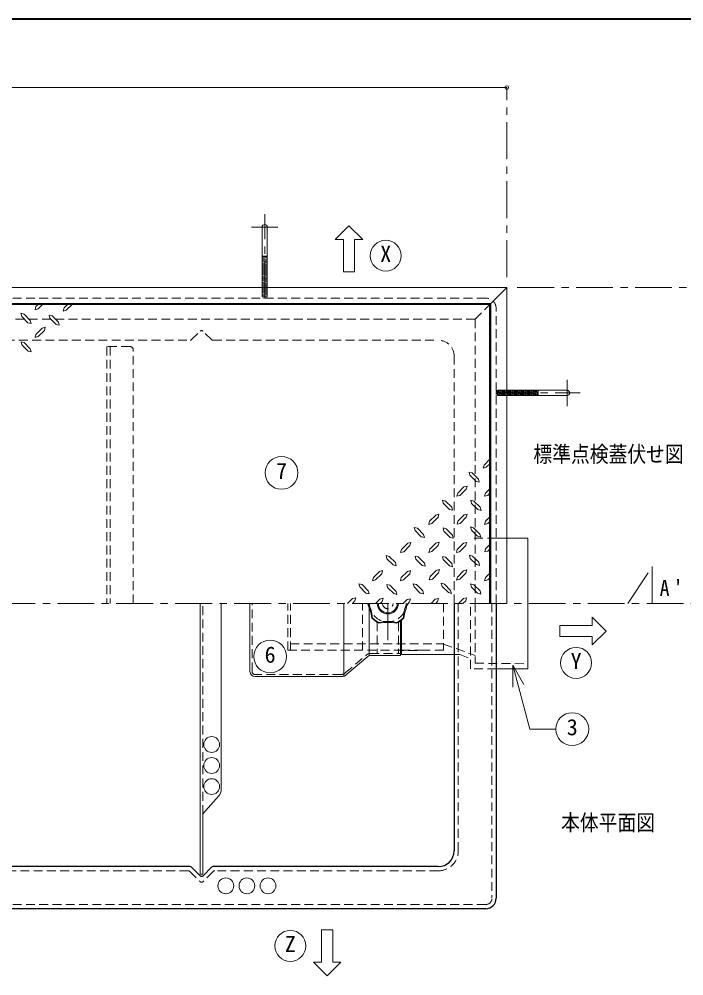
# Model space of a CAD drawing. Units: millimetres at full size, sheet at 1:7; details may follow other scales. Extents: x -1486 to 1349, y -951 to 1016.
# Drawn here: x -229 to 402, y 108 to 1016 of the extents above; entities that cross this region are included whole.
import ezdxf
from ezdxf.enums import TextEntityAlignment as Align

# ---------------------------------------------------------------- set-up
doc = ezdxf.new("R2010")
doc.units = ezdxf.units.MM
doc.header["$LTSCALE"] = 7
doc.header["$PDMODE"] = 32
doc.header["$PDSIZE"] = 3.5
doc.linetypes.add('CHAIN1', pattern=[8, 5, -1, 1, -1])
doc.linetypes.add('DASHED1', pattern=[1.8, 1.2, -0.6])
doc.layers.add('0-0', color=4, linetype='Continuous', lineweight=9)
doc.styles.add('ＭＳ ゴシック', font='')
doc.styles.get('ＭＳ ゴシック').set_extended_font_data('MS Gothic')

msp = doc.modelspace()

# ---------------------------------------------------------------- linework, layer by layer
at = {"layer": '0-0', "color": 1, "lineweight": 40}
msp.add_line((1349.039, 1016.339), (-1485.961, 1016.339), dxfattribs=at)
at = {"layer": '0-0'}
for p, q in [((-865.961, 951.339), (234.039, 951.339)), ((78.789, 776.339), (78.789, 806.964)), ((89.289, 806.964), (89.289, 776.339)), ((97.164, 806.964), (89.289, 806.964)), ((6.539, 791.238), (1.539, 791.238)), ((1.539, 790.368), (6.539, 790.776)), ((1.539, 789.365), (6.539, 789.773)), ((1.539, 788.361), (6.539, 788.77)), ((1.539, 787.358), (6.539, 787.766)), ((1.539, 786.355), (6.539, 786.763)), ((1.539, 785.351), (6.539, 785.76)), ((1.539, 784.348), (6.539, 784.756)), ((1.539, 783.345), (6.539, 783.753)), ((1.539, 782.341), (6.539, 782.75)), ((1.539, 781.338), (6.539, 781.746)), ((1.539, 780.335), (6.539, 780.743)), ((1.539, 779.331), (6.539, 779.74)), ((1.539, 778.328), (6.539, 778.736)), ((1.539, 777.325), (6.539, 777.733)), ((1.539, 776.321), (6.539, 776.73)), ((1.539, 775.318), (6.539, 775.726)), ((1.539, 774.315), (6.539, 774.723)), ((1.539, 773.311), (6.539, 773.72)), ((1.539, 772.308), (6.539, 772.716)), ((89.289, 776.339), (78.789, 776.339)), ((1.539, 771.305), (6.539, 771.713)), ((1.539, 770.301), (6.539, 770.71)), ((1.539, 769.298), (6.539, 769.706)), ((1.539, 768.295), (6.539, 768.703)), ((1.539, 767.291), (6.539, 767.7)), ((1.539, 766.288), (6.539, 766.696)), ((1.539, 765.285), (6.539, 765.693)), ((1.539, 764.281), (6.539, 764.69)), ((1.539, 763.278), (6.539, 763.686)), ((1.539, 762.275), (6.539, 762.683)), ((2.372, 761.339), (6.539, 761.68)), ((-211.289, 745.339), (-213.352, 743.277)), ((-206.977, 745.339), (-211.195, 741.121)), ((-183.258, 745.339), (-186.633, 741.964)), ((-178.81, 745.339), (-184.477, 739.808)), ((219.039, 746.339), (218.039, 745.339)), ((-227.602, 736.902), (-226.758, 733.902)), ((-224.602, 736.152), (-227.602, 736.902)), ((-218.695, 730.152), (-224.602, 736.152)), ((-213.352, 743.277), (-214.195, 740.371)), ((-214.195, 740.371), (-211.195, 741.121)), ((-186.633, 741.964), (-187.477, 738.964)), ((-187.477, 738.964), (-184.477, 739.808)), ((-220.945, 727.996), (-226.758, 733.902)), ((-220.945, 727.996), (-217.945, 727.246)), ((-218.695, 730.152), (-217.945, 727.246)), ((-194.133, 726.402), (-200.039, 732.308)), ((-191.883, 728.558), (-197.883, 734.558)), ((-191.883, 728.558), (-191.133, 725.652)), ((-207.445, 722.933), (-213.352, 716.933)), ((-205.289, 720.683), (-211.195, 714.777)), ((-207.445, 722.933), (-204.539, 723.683)), ((-205.289, 720.683), (-204.539, 723.683)), ((-194.133, 726.402), (-191.133, 725.652)), ((-218.695, 703.152), (-224.602, 709.152)), ((-213.352, 716.933), (-214.195, 714.027)), ((-214.195, 714.027), (-211.195, 714.777)), ((-220.852, 700.996), (-226.758, 706.902)), ((-220.852, 700.996), (-217.852, 700.246)), ((-218.695, 703.152), (-217.852, 700.246)), ((234.039, 659.672), (234.38, 663.839)), ((234.974, 658.839), (235.383, 663.839)), ((235.978, 658.839), (236.386, 663.839)), ((236.981, 658.839), (237.389, 663.839)), ((237.984, 658.839), (238.393, 663.839)), ((238.988, 658.839), (239.396, 663.839)), ((239.991, 658.839), (240.399, 663.839)), ((240.994, 658.839), (241.403, 663.839)), ((241.998, 658.839), (242.406, 663.839)), ((243.001, 658.839), (243.409, 663.839)), ((244.004, 658.839), (244.413, 663.839)), ((245.008, 658.839), (245.416, 663.839)), ((246.011, 658.839), (246.419, 663.839)), ((247.014, 658.839), (247.423, 663.839)), ((248.018, 658.839), (248.426, 663.839)), ((249.021, 658.839), (249.429, 663.839)), ((250.024, 658.839), (250.433, 663.839)), ((251.028, 658.839), (251.436, 663.839)), ((252.031, 658.839), (252.439, 663.839)), ((253.034, 658.839), (253.443, 663.839)), ((254.038, 658.839), (254.446, 663.839)), ((255.041, 658.839), (255.449, 663.839)), ((256.044, 658.839), (256.453, 663.839)), ((257.048, 658.839), (257.456, 663.839)), ((258.051, 658.839), (258.459, 663.839)), ((259.054, 658.839), (259.463, 663.839)), ((260.058, 658.839), (260.466, 663.839)), ((261.061, 658.839), (261.469, 663.839)), ((262.064, 658.839), (262.473, 663.839)), ((263.068, 658.839), (263.476, 663.839)), ((263.938, 663.839), (263.938, 658.839)), ((211.664, 589.824), (212.508, 592.824)), ((218.039, 598.49), (212.508, 592.824)), ((218.039, 594.042), (214.664, 590.667)), ((201.258, 585.417), (198.352, 586.167)), ((199.102, 583.167), (198.352, 586.167)), ((199.102, 583.167), (205.008, 577.261)), ((201.258, 585.417), (207.258, 579.417)), ((214.664, 590.667), (211.664, 589.824)), ((193.383, 572.011), (196.383, 572.761)), ((195.633, 569.855), (196.383, 572.761)), ((186.727, 563.105), (187.477, 566.105)), ((189.633, 563.949), (186.727, 563.105)), ((193.383, 572.011), (187.477, 566.105)), ((195.633, 569.855), (189.633, 563.949)), ((213.07, 563.105), (213.82, 566.105)), ((215.977, 563.949), (213.07, 563.105)), ((218.039, 570.324), (213.82, 566.105)), ((218.039, 566.011), (215.977, 563.949)), ((173.695, 556.449), (172.945, 559.449)), ((175.852, 558.605), (172.945, 559.449)), ((173.695, 556.449), (179.602, 550.542)), ((175.852, 558.605), (181.852, 552.699)), ((202.852, 558.605), (199.945, 559.355)), ((200.695, 556.355), (199.945, 559.355)), ((200.695, 556.355), (206.602, 550.542)), ((202.852, 558.605), (208.852, 552.699)), ((166.664, 545.292), (160.758, 539.386)), ((166.664, 545.292), (169.664, 546.042)), ((168.82, 543.136), (169.664, 546.042)), ((193.477, 545.48), (187.57, 539.574)), ((193.477, 545.48), (196.477, 546.23)), ((195.633, 543.324), (196.477, 546.23)), ((209.602, 549.699), (206.602, 550.542)), ((208.852, 552.699), (209.602, 549.699)), ((168.82, 543.136), (162.914, 537.136)), ((195.633, 543.324), (189.727, 537.324)), ((218.039, 543.605), (213.82, 539.386)), ((149.133, 532.73), (146.133, 533.574)), ((146.977, 530.574), (146.133, 533.574)), ((146.977, 530.574), (152.883, 524.667)), ((149.133, 532.73), (155.039, 526.824)), ((176.508, 532.167), (173.508, 533.011)), ((174.352, 530.011), (173.508, 533.011)), ((174.352, 530.011), (180.258, 524.105)), ((200.414, 531.042), (199.664, 534.042)), ((202.57, 533.199), (199.664, 534.042)), ((200.414, 531.042), (206.32, 525.136)), ((202.57, 533.199), (208.57, 527.292)), ((208.57, 527.292), (209.32, 524.386)), ((139.945, 518.48), (134.039, 512.667)), ((139.945, 518.48), (142.945, 519.324)), ((142.102, 516.324), (142.945, 519.324)), ((155.883, 523.917), (152.883, 524.667)), ((155.039, 526.824), (155.883, 523.917)), ((166.758, 518.667), (160.852, 512.761)), ((166.758, 518.667), (169.758, 519.511)), ((168.914, 516.511), (169.758, 519.511)), ((183.258, 523.355), (180.258, 524.105)), ((192.914, 518.48), (187.102, 512.667)), ((192.914, 518.48), (195.914, 519.324)), ((195.164, 516.324), (195.914, 519.324)), ((209.32, 524.386), (206.32, 525.136)), ((142.102, 516.324), (136.195, 510.417)), ((168.914, 516.511), (163.008, 510.605)), ((195.164, 516.324), (189.258, 510.417)), ((218.039, 517.196), (213.914, 513.23)), ((218.039, 512.949), (216.07, 510.98)), ((120.258, 503.855), (119.414, 506.855)), ((122.414, 506.011), (119.414, 506.855)), ((120.258, 503.855), (126.164, 497.949)), ((122.414, 506.011), (128.32, 500.105)), ((128.32, 500.105), (129.07, 497.105)), ((149.883, 505.542), (146.883, 506.386)), ((147.727, 503.386), (146.883, 506.386)), ((147.727, 503.386), (153.633, 497.48)), ((149.883, 505.542), (155.789, 499.636)), ((173.695, 502.917), (172.945, 505.917)), ((175.852, 505.167), (172.945, 505.917)), ((173.695, 502.917), (179.602, 497.105)), ((175.852, 505.167), (181.852, 499.261)), ((199.289, 504.136), (198.539, 507.136)), ((201.445, 506.386), (198.539, 507.136)), ((199.289, 504.136), (205.195, 498.23)), ((201.445, 506.386), (207.445, 500.386)), ((113.133, 491.761), (107.32, 485.855)), ((113.133, 491.761), (116.133, 492.605)), ((115.383, 489.605), (116.133, 492.605)), ((129.07, 497.105), (126.164, 497.949)), ((139.758, 491.761), (133.852, 485.855)), ((139.758, 491.761), (142.758, 492.511)), ((142.008, 489.605), (142.758, 492.511)), ((156.539, 496.636), (153.633, 497.48)), ((155.789, 499.636), (156.539, 496.636)), ((167.133, 492.699), (161.227, 486.792)), ((167.133, 492.699), (170.133, 493.449)), ((169.289, 490.542), (170.133, 493.449)), ((193.102, 492.324), (187.195, 486.417)), ((193.102, 492.324), (196.102, 493.167)), ((195.258, 490.167), (196.102, 493.167)), ((115.383, 489.605), (109.477, 483.699)), ((142.008, 489.605), (136.008, 483.605)), ((169.289, 490.542), (163.383, 484.542)), ((195.258, 490.167), (189.352, 484.261)), ((218.039, 490.074), (213.82, 485.855)), ((218.039, 485.761), (215.977, 483.699)), ((94.383, 477.042), (93.539, 480.042)), ((96.539, 479.292), (93.539, 480.042)), ((94.383, 477.042), (100.289, 471.23)), ((96.539, 479.292), (102.445, 473.386)), ((122.977, 478.73), (120.07, 479.48)), ((120.82, 476.48), (120.07, 479.48)), ((120.82, 476.48), (126.727, 470.667)), ((122.977, 478.73), (128.977, 472.824)), ((128.977, 472.824), (129.727, 469.824)), ((148.195, 479.292), (145.289, 480.042)), ((146.039, 477.042), (145.289, 480.042)), ((146.039, 477.042), (151.945, 471.23)), ((148.195, 479.292), (154.195, 473.386)), ((172.664, 477.511), (171.82, 480.511)), ((174.82, 479.667), (171.82, 480.511)), ((172.664, 477.511), (178.57, 471.605)), ((174.82, 479.667), (180.727, 473.761)), ((180.727, 473.761), (181.57, 470.855)), ((200.508, 476.949), (199.758, 479.949)), ((202.664, 479.105), (199.758, 479.949)), ((200.508, 476.949), (206.414, 471.042)), ((202.664, 479.105), (208.664, 473.199)), ((87.539, 465.886), (82.81, 461.339)), ((89.789, 463.73), (87.398, 461.339)), ((87.539, 465.886), (90.539, 466.73)), ((89.789, 463.73), (90.539, 466.73)), ((113.508, 465.417), (109.267, 461.339)), ((113.508, 465.417), (116.508, 466.261)), ((115.758, 463.261), (116.508, 466.261)), ((129.727, 469.824), (126.727, 470.667)), ((139.477, 465.042), (135.773, 461.339)), ((139.477, 465.042), (142.477, 465.792)), ((141.727, 462.792), (142.477, 465.792)), ((166.102, 465.324), (162.117, 461.339)), ((166.102, 465.324), (169.102, 466.167)), ((168.352, 463.167), (169.102, 466.167)), ((181.57, 470.855), (178.57, 471.605)), ((192.914, 465.886), (188.367, 461.339)), ((195.164, 463.73), (192.432, 461.339)), ((192.914, 465.886), (195.914, 466.73)), ((195.164, 463.73), (195.914, 466.73)), ((79.333, 392.236), (79.333, 461.339)), ((103.342, 411.619), (103.342, 457.463)), ((115.758, 463.261), (113.836, 461.339)), ((141.727, 462.792), (140.273, 461.339)), ((168.352, 463.167), (166.523, 461.339)), ((315.289, 448.214), (315.289, 440.339)), ((284.664, 440.339), (284.664, 429.839)), ((315.289, 440.339), (284.664, 440.339)), ((284.664, 429.839), (315.289, 429.839)), ((134.039, 416.839), (133.039, 416.839)), ((58.164, 151.339), (68.664, 151.339)), ((58.164, 120.714), (58.164, 151.339)), ((68.664, 151.339), (68.664, 120.714)), ((50.289, 120.714), (58.164, 120.714))]:
    msp.add_line(p, q, dxfattribs=at)
at = {"layer": '0-0', "linetype": 'CHAIN1'}
for p, q in [((234.039, 771.339), (234.039, 951.339)), ((4.039, 751.339), (4.039, 831.238)), ((16.539, 818.738), (-8.461, 818.738)), ((244.039, 761.339), (514.039, 761.339)), ((291.438, 673.839), (291.438, 648.839)), ((224.039, 661.339), (303.938, 661.339)), ((349.039, 461.339), (372.372, 496.339)), ((372.372, 496.339), (372.372, 461.339)), ((514.039, 461.339), (-959.294, 461.339)), ((121.039, 461.339), (121.039, 426.339))]:
    msp.add_line(p, q, dxfattribs=at)
at = {"layer": '0-0', "color": 7, "lineweight": 18}
for p, q in [((1.539, 818.738), (1.539, 761.339)), ((6.539, 818.738), (6.539, 761.339)), ((234.039, 761.339), (-865.961, 761.339)), ((219.039, 746.339), (234.039, 761.339)), ((234.039, 761.339), (234.039, 461.339)), ((219.039, 746.339), (-850.961, 746.339)), ((219.039, 746.339), (219.039, 461.339)), ((291.438, 663.839), (234.039, 663.839)), ((291.438, 658.839), (234.039, 658.839)), ((224.039, 523.339), (254.039, 523.339)), ((254.039, 399.339), (254.039, 523.339)), ((-57.211, 204.339), (-57.211, 461.339)), ((-37.211, 285.097), (-37.211, 461.339)), ((-9.961, 461.339), (-9.961, 396.839)), ((134.039, 445.508), (134.039, 412.839)), ((133.039, 444.719), (133.039, 411.789)), ((82.113, 394.048), (102.15, 410.843)), ((104.338, 411.789), (133.039, 411.789)), ((134.039, 412.839), (184.039, 412.839)), ((239.74, 402.663), (239.74, 381.663)), ((239.74, 402.663), (255.998, 341.987)), ((239.74, 402.663), (250.24, 384.476)), ((-4.961, 391.839), (77.009, 391.839)), ((224.039, 399.339), (254.039, 399.339)), ((280.722, 341.987), (255.998, 341.987)), ((-39.685, 278.512), (-54.711, 261.339)), ((-54.711, 204.339), (-54.711, 261.339)), ((-57.211, 204.339), (-54.711, 204.339))]:
    msp.add_line(p, q, dxfattribs=at)
at = {"layer": '0-0', "linetype": 'DASHED1'}
for p, q in [((1.539, 761.271), (2.372, 761.339)), ((1.539, 761.339), (1.539, 751.339)), ((1.539, 760.268), (6.539, 760.676)), ((1.539, 759.265), (6.539, 759.673)), ((1.539, 758.261), (6.539, 758.67)), ((1.539, 757.258), (6.539, 757.666)), ((1.539, 756.255), (6.539, 756.663)), ((1.539, 755.251), (6.539, 755.66)), ((1.539, 754.248), (6.539, 754.656)), ((6.539, 761.339), (6.539, 751.339)), ((214.039, 751.339), (-845.961, 751.339)), ((1.539, 753.245), (6.539, 753.653)), ((1.539, 752.241), (6.539, 752.65)), ((2.78, 751.339), (6.539, 751.646)), ((204.039, 731.339), (218.039, 745.339)), ((224.039, 461.339), (224.039, 741.339)), ((204.039, 731.339), (-537.882, 731.339)), ((204.039, 731.339), (204.039, 461.339)), ((-65.375, 711.925), (-57.375, 719.925)), ((-46.547, 711.925), (-54.547, 719.925)), ((-305.132, 711.339), (-66.789, 711.339)), ((-45.132, 711.339), (169.039, 711.339)), ((-142.961, 705.339), (-142.961, 461.339)), ((184.039, 461.339), (184.039, 696.339)), ((234.039, 663.839), (224.039, 663.839)), ((224.039, 660.08), (224.346, 663.839)), ((224.941, 658.839), (225.35, 663.839)), ((225.944, 658.839), (226.353, 663.839)), ((226.948, 658.839), (227.356, 663.839)), ((227.951, 658.839), (228.36, 663.839)), ((228.954, 658.839), (229.363, 663.839)), ((229.958, 658.839), (230.366, 663.839)), ((230.961, 658.839), (231.37, 663.839)), ((231.964, 658.839), (232.373, 663.839)), ((232.968, 658.839), (233.376, 663.839)), ((234.039, 658.839), (224.039, 658.839)), ((233.971, 658.839), (234.039, 659.672)), ((224.039, 523.339), (199.539, 523.339)), ((-54.711, 261.339), (-54.711, 461.339)), ((-7.961, 396.839), (-7.961, 461.339)), ((26.039, 416.839), (26.039, 461.339)), ((28.539, 416.789), (28.539, 461.339)), ((97.039, 416.789), (97.039, 461.339)), ((174.039, 461.339), (174.039, 417.014)), ((199.539, 399.339), (199.539, 461.339)), ((204.039, 461.339), (204.039, 404.564)), ((111.039, 443.444), (111.039, 413.789)), ((131.039, 443.444), (131.039, 413.789)), ((28.539, 422.839), (174.039, 422.839)), ((174.039, 422.739), (204.039, 411.939)), ((26.039, 416.839), (133.039, 416.839)), ((80.655, 395.417), (100.692, 412.212)), ((104.338, 413.789), (133.039, 413.789)), ((174.039, 417.014), (134.039, 416.614)), ((134.039, 416.839), (156.539, 416.839)), ((184.039, 412.839), (189.475, 412.839)), ((189.475, 412.839), (199.539, 408.777)), ((204.039, 404.564), (254.039, 404.064)), ((77.009, 393.839), (-4.961, 393.839)), ((224.039, 399.339), (199.539, 399.339))]:
    msp.add_line(p, q, dxfattribs=at)
at = {"layer": '0-0', "color": 5, "lineweight": 25}
for p, q in [((218.039, 745.339), (-536.207, 745.339)), ((218.039, 461.339), (218.039, 745.339)), ((184.039, 461.339), (184.039, 226.339)), ((224.039, 461.339), (224.039, 181.339)), ((-66.789, 211.339), (-305.132, 211.339)), ((-65.375, 210.754), (-57.375, 202.754)), ((-46.547, 210.754), (-54.547, 202.754)), ((169.039, 211.339), (-45.132, 211.339)), ((214.039, 171.339), (-845.961, 171.339))]:
    msp.add_line(p, q, dxfattribs=at)
at = {"layer": '0-0', "color": 7, "linetype": 'DASHED1', "lineweight": 18}
for p, q in [((-123.961, 705.339), (-145.961, 705.339)), ((-145.961, 705.339), (-145.961, 461.339)), ((-120.961, 461.339), (-120.961, 702.339)), ((188.039, 461.339), (188.039, 226.339)), ((220.039, 461.339), (220.039, 181.339)), ((-68.446, 207.339), (-303.476, 207.339)), ((-67.032, 206.754), (-57.375, 197.097)), ((-44.89, 206.754), (-54.547, 197.097)), ((169.039, 207.339), (-43.476, 207.339)), ((214.039, 175.339), (-845.961, 175.339))]:
    msp.add_line(p, q, dxfattribs=at)
at = {"layer": '0-0'}
for points in [[(97.164, 806.964), (84.039, 820.089), (70.914, 806.964), (78.789, 806.964)], [(-197.883, 734.558), (-200.789, 735.308), (-200.039, 732.308)], [(-224.602, 709.152), (-227.508, 709.902), (-226.758, 706.902)], [(207.258, 579.417), (208.008, 576.511), (205.008, 577.261)], [(181.852, 552.699), (182.602, 549.792), (179.602, 550.542)], [(162.914, 537.136), (160.008, 536.386), (160.758, 539.386)], [(189.727, 537.324), (186.82, 536.574), (187.57, 539.574)], [(218.039, 539.199), (215.977, 537.136), (212.977, 536.386), (213.82, 539.386)], [(176.508, 532.167), (182.414, 526.261), (183.258, 523.355)], [(136.195, 510.417), (133.195, 509.667), (134.039, 512.667)], [(163.008, 510.605), (160.008, 509.761), (160.852, 512.761)], [(189.258, 510.417), (186.258, 509.667), (187.102, 512.667)], [(216.07, 510.98), (213.164, 510.23), (213.914, 513.23)], [(207.445, 500.386), (208.195, 497.48), (205.195, 498.23)], [(181.852, 499.261), (182.602, 496.261), (179.602, 497.105)], [(109.477, 483.699), (106.477, 482.855), (107.32, 485.855)], [(136.008, 483.605), (133.102, 482.855), (133.852, 485.855)], [(163.383, 484.542), (160.383, 483.792), (161.227, 486.792)], [(189.352, 484.261), (186.445, 483.417), (187.195, 486.417)], [(215.977, 483.699), (212.977, 482.855), (213.82, 485.855)], [(102.445, 473.386), (103.289, 470.386), (100.289, 471.23)], [(154.195, 473.386), (154.945, 470.386), (151.945, 471.23)], [(208.664, 473.199), (209.414, 470.199), (206.414, 471.042)], [(315.289, 448.214), (328.414, 435.089), (315.289, 421.964), (315.289, 429.839)], [(50.289, 120.714), (63.414, 107.589), (76.539, 120.714), (68.664, 120.714)]]:
    msp.add_lwpolyline(points, dxfattribs=at)
at = {"layer": '0-0', "color": 7, "lineweight": 18}
for centre, radius in [((119.039, 791.652), 14.7), ((20.054, 585.325), 15.6), ((9.201, 410.916), 15.6), ((299.977, 404.839), 14.7), ((296.322, 341.987), 15.6), ((28.414, 136.027), 14.7)]:
    msp.add_circle(centre, radius, dxfattribs=at)
at = {"layer": '0-0'}
for centre in [(-46.343, 327.375), (-46.343, 307.375), (-46.343, 287.375), (-32.863, 193.15), (-12.863, 193.15), (7.137, 193.15)]:
    msp.add_circle(centre, 7.5, dxfattribs=at)
at = {"layer": '0-0', "color": 7, "lineweight": 18}
for centre, radius, start, end in [((4.039, 818.738), 2.5, 0, 180), ((291.438, 661.339), 2.5, 270, 90), ((51.658, 438.796), 54.951, 9.11306, 24.21987), ((77.22, 447.102), 29.075, 1.44958, 29.32092), ((121.039, 461.339), 9, 180, 0), ((164.859, 447.102), 29.075, 150.67908, 178.55042), ((190.42, 438.796), 54.951, 155.78013, 170.88694), ((121.039, 461.339), 20.5, 222.46304, 245.53696), ((121.039, 461.339), 20, 222.46304, 245.53696), ((121.039, 461.339), 20, 294.46304, 317.53696), ((121.039, 461.339), 20.5, 294.46304, 317.53696), ((121.039, 388.388), 54.951, 81.11306, 98.88694), ((121.039, 415.265), 29.075, 73.44958, 106.55042), ((104.338, 408.789), 3, 90, 136.80874), ((-4.961, 396.839), 5, 180, 270), ((77.009, 398.839), 7, 270, 316.80874), ((-47.211, 285.097), 10, 318.81407, 0)]:
    msp.add_arc(centre, radius, start, end, dxfattribs=at)
at = {"layer": '0-0', "linetype": 'DASHED1'}
for centre, radius, start, end in [((214.039, 741.339), 10, 0, 90), ((-55.961, 718.511), 2, 45, 135), ((-66.789, 713.339), 2, 270, 315), ((-45.132, 713.339), 2, 225, 270), ((169.039, 696.339), 15, 0, 90), ((121.039, 461.339), 17.5, 180, 0), ((121.039, 461.339), 5, 180, 0), ((104.338, 408.789), 5, 90, 136.80874), ((-4.961, 396.839), 3, 180, 270), ((77.009, 398.839), 5, 270, 316.80874)]:
    msp.add_arc(centre, radius, start, end, dxfattribs=at)
at = {"layer": '0-0', "color": 7, "linetype": 'DASHED1', "lineweight": 18}
for centre, radius, start, end in [((-123.961, 702.339), 3, 0, 90), ((169.039, 226.339), 19, 270, 0), ((-68.446, 205.339), 2, 45, 90), ((-43.476, 205.339), 2, 90, 135), ((-55.961, 198.511), 2, 225, 315), ((214.039, 181.339), 6, 270, 0)]:
    msp.add_arc(centre, radius, start, end, dxfattribs=at)
at = {"layer": '0-0'}
msp.add_arc((121.039, 461.339), 10, 180, 0, dxfattribs=at)
at = {"layer": '0-0', "color": 5, "lineweight": 25}
for centre, radius, start, end in [((169.039, 226.339), 15, 270, 0), ((-66.789, 209.339), 2, 45, 90), ((-45.132, 209.339), 2, 90, 135), ((-55.961, 204.168), 2, 225, 315), ((214.039, 181.339), 10, 270, 0)]:
    msp.add_arc(centre, radius, start, end, dxfattribs=at)
at = {"layer": '0-0'}
msp.add_point((234.039, 951.339), dxfattribs=at)

# ---------------------------------------------------------------- texts
at = {"layer": '0-0', "color": 7, "style": 'ＭＳ ゴシック'}
for s, p in [('X', (113.789, 781.152)), ('7', (14.804, 574.825)), ('6', (3.951, 400.416)), ('Y', (294.727, 394.339)), ('3', (291.072, 331.487)), ('Z', (23.164, 125.527))]:
    msp.add_text(s, height=15.4, dxfattribs=at).set_placement(p, align=Align.BOTTOM_LEFT)
at = {"layer": '0-0', "color": 7, "style": 'ＭＳ ゴシック', "width": 0.85}
for s, p in [('標準点検蓋伏せ図', (259.439, 590.839)), ('本体平面図', (285.689, 240.839))]:
    msp.add_text(s, height=15.4, dxfattribs=at).set_placement(p, align=Align.BOTTOM_LEFT)
at = {"layer": '0-0', "color": 7, "insert": (379.372, 468.339), "char_height": 15.4, "attachment_point": 7, "style": 'ＭＳ ゴシック'}
msp.add_mtext("\\T1.36;\\W0.9;A'", dxfattribs=at)

doc.saveas('drawing.dxf')
